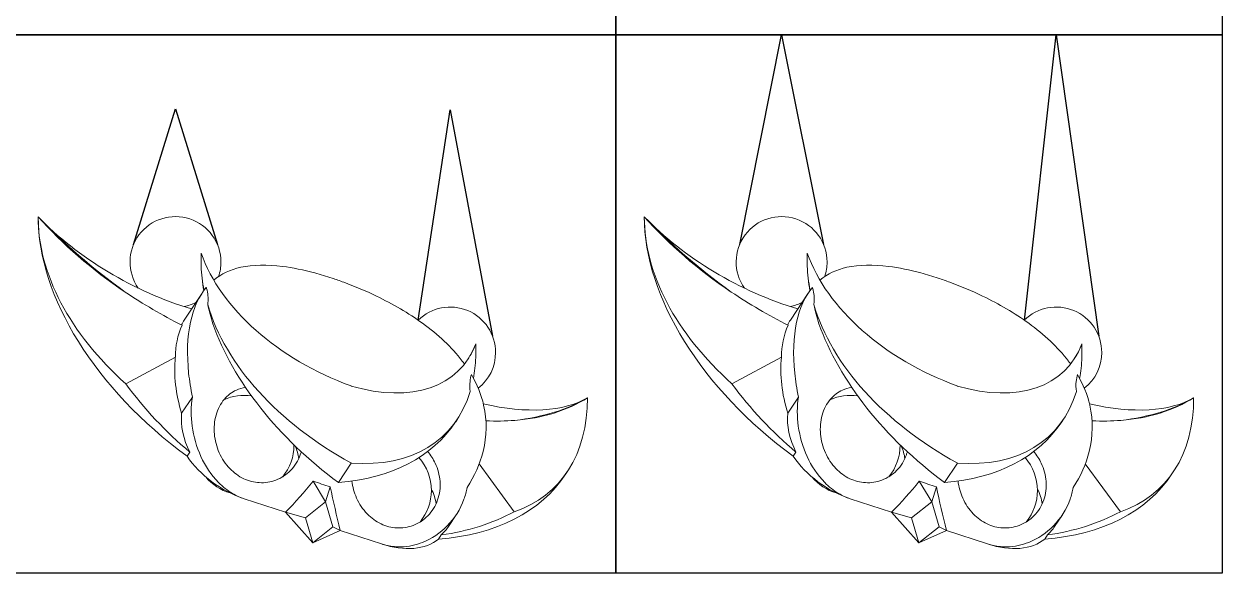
# Model space of a CAD drawing. Header units: inches. Extents: x -100 to 120, y -116 to 15.
# Drawn here: x 2.78 to 42.31, y -116.07 to -97.94 of the extents above; entities that cross this region are included whole.
import ezdxf

# ---------------------------------------------------------------- set-up
doc = ezdxf.new("R2010")
doc.units = ezdxf.units.IN
doc.header["$MEASUREMENT"] = 0

msp = doc.modelspace()

# ---------------------------------------------------------------- linework, layer by layer
for p, q in [((26.393, -105.223), (27.777, -98.293)), ((27.777, -98.293), (29.162, -105.223)), ((35.786, -107.721), (36.84, -98.293)), ((36.84, -98.293), (38.239, -108.245)), ((6.393, -105.223), (7.777, -100.746)), ((7.777, -100.746), (9.162, -105.223)), ((15.786, -107.721), (16.84, -100.772)), ((16.84, -100.772), (18.239, -108.245))]:
    msp.add_line(p, q)
at = {"color": 0, "linetype": 'Continuous', "lineweight": 0, "extrusion": (1.34985e-15, 0.707107, 0.707107)}
for p, q in [((8.622, -105.941), (8.623, -105.507)), ((28.622, -105.941), (28.623, -105.507)), ((8.652, -106.83), (8.067, -107.717)), ((28.652, -106.83), (28.067, -107.717)), ((17.686, -108.504), (17.685, -108.955)), ((37.686, -108.504), (37.685, -108.955)), ((6.138, -109.819), (7.772, -108.94)), ((26.138, -109.819), (27.772, -108.94)), ((7.98, -110.795), (8.334, -110.259)), ((27.98, -110.795), (28.334, -110.259)), ((17.083, -110.984), (17.022, -111.077)), ((37.083, -110.984), (37.022, -111.077)), ((8.16, -112.212), (8.25, -112.076)), ((28.16, -112.212), (28.25, -112.076)), ((13.154, -113.083), (13.576, -112.443)), ((17.798, -112.462), (18.955, -114.046)), ((33.154, -113.083), (33.576, -112.443)), ((37.798, -112.462), (38.955, -114.046)), ((12.732, -113.723), (12.318, -113.038)), ((20.721, -112.701), (20.657, -112.799)), ((32.732, -113.723), (32.318, -113.038)), ((40.721, -112.701), (40.657, -112.799)), ((12.882, -113.224), (12.732, -113.723)), ((32.882, -113.224), (32.732, -113.723)), ((11.403, -114.065), (10.043, -113.617)), ((12.067, -114.248), (12.732, -113.723)), ((12.732, -113.723), (12.973, -114.547)), ((31.403, -114.065), (30.043, -113.617)), ((32.067, -114.248), (32.732, -113.723)), ((32.732, -113.723), (32.973, -114.547)), ((12.067, -114.248), (11.403, -114.065)), ((11.403, -114.065), (12.309, -115.071)), ((17.041, -114.145), (16.786, -114.532)), ((32.067, -114.248), (31.403, -114.065)), ((31.403, -114.065), (32.309, -115.071)), ((37.041, -114.145), (36.786, -114.532)), ((12.309, -115.071), (12.067, -114.248)), ((12.973, -114.547), (12.309, -115.071)), ((13.215, -114.663), (12.973, -114.547)), ((32.309, -115.071), (32.067, -114.248)), ((32.973, -114.547), (32.309, -115.071)), ((33.215, -114.663), (32.973, -114.547)), ((12.309, -115.071), (13.215, -114.663)), ((14.575, -115.111), (13.215, -114.663)), ((16.547, -114.811), (16.457, -114.948)), ((32.309, -115.071), (33.215, -114.663)), ((34.575, -115.111), (33.215, -114.663)), ((36.547, -114.811), (36.457, -114.948))]:
    msp.add_line(p, q, dxfattribs=at)
for points in [[(2.309, -80.515), (22.309, -80.515), (22.309, -98.293), (2.309, -98.293)], [(22.309, -80.515), (42.309, -80.515), (42.309, -98.293), (22.309, -98.293)], [(2.309, -98.293), (22.309, -98.293), (22.309, -116.071), (2.309, -116.071)], [(22.309, -98.293), (42.309, -98.293), (42.309, -116.071), (22.309, -116.071)]]:
    msp.add_lwpolyline(points, close=True)
at = {"color": 0, "linetype": 'Continuous', "lineweight": 0}
for centre, radius, start, end in [((7.777, -105.799), 1.5, 0, 215.1191), ((27.777, -105.799), 1.5, 0, 215.1191), ((7.777, -105.799), 1.5, 341.3957, 0), ((27.777, -105.799), 1.5, 341.3957, 0), ((7.777, -105.799), 1.5, 281.0531, 296.4823), ((16.84, -108.787), 1.5, 0, 134.6886), ((27.777, -105.799), 1.5, 281.0531, 296.4823), ((36.84, -108.787), 1.5, 0, 134.6886), ((16.84, -108.787), 1.5, 308.0548, 0), ((36.84, -108.787), 1.5, 308.0548, 0), ((10.043, -111.849), 1.644, 81.4291, 114.0057), ((30.043, -111.849), 1.644, 81.4291, 114.0057), ((10.043, -111.849), 1.644, 320.6893, 0), ((10.043, -111.849), 1.644, 0, 0.4575), ((30.043, -111.849), 1.644, 320.6893, 0), ((30.043, -111.849), 1.644, 0, 0.4575), ((14.575, -113.344), 1.644, 0, 41.3624), ((34.575, -113.344), 1.644, 0, 41.3624), ((10.043, -111.849), 1.644, 219.6095, 253.5841), ((30.043, -111.849), 1.644, 219.6095, 253.5841), ((14.575, -113.344), 1.644, 320.6893, 0), ((34.575, -113.344), 1.644, 320.6893, 0)]:
    msp.add_arc(centre, radius, start, end, dxfattribs=at)
for centre, major_axis, ratio, start_param, end_param in [((12.309, -107.293), (-8.348, 5.505), 0.640856, 0.399852, 1.4952), ((13.121, -106.062), (-9.619, 3.311), 0.674725, 0.228222, 1.013621), ((7.46, -103.628), (5.487, -3.024), 0.497073, 4.145446, 5.129797), ((11.675, -102.951), (-10.974, 6.047), 0.497073, 1.003854, 1.327743), ((13.121, -100.759), (-12.024, 4.139), 0.674725, 0.871724, 1.195613), ((32.309, -107.293), (-8.348, 5.505), 0.640856, 0.399852, 1.4952), ((33.121, -106.062), (-9.619, 3.311), 0.674725, 0.228222, 1.013621), ((27.46, -103.628), (5.487, -3.024), 0.497073, 4.145446, 5.129797), ((31.675, -102.951), (-10.974, 6.047), 0.497073, 1.003854, 1.327743), ((33.121, -100.759), (-12.024, 4.139), 0.674725, 0.871724, 1.195613), ((15.394, -105.376), (-6.841, 2.273), 0.674824, 0.48292, 1.528392), ((35.394, -105.376), (-6.841, 2.273), 0.674824, 0.48292, 1.528392), ((17.096, -108.526), (7.809, -5.15), 0.640856, 3.573033, 3.690515), ((17.886, -107.328), (-9.044, 3.006), 0.674824, 0.252306, 0.369949), ((37.096, -108.526), (7.809, -5.15), 0.640856, 3.573033, 3.690515), ((37.886, -107.328), (-9.044, 3.006), 0.674824, 0.252306, 0.369949), ((13.121, -100.759), (-12.024, 4.139), 0.674725, 1.195613, 1.370729), ((33.121, -100.759), (-12.024, 4.139), 0.674725, 1.195613, 1.370729), ((17.886, -107.328), (-9.044, 3.006), 0.674824, 0.439846, 1.306666), ((37.886, -107.328), (-9.044, 3.006), 0.674824, 0.439846, 1.306666), ((13.121, -109.892), (5.21, -1.794), 0.674725, 3.080433, 3.369815), ((12.767, -110.429), (4.755, -2.62), 0.497073, 3.102094, 3.170329), ((17.096, -108.526), (7.809, -5.15), 0.640856, 3.846094, 4.628698), ((33.121, -109.892), (5.21, -1.794), 0.674725, 3.080433, 3.369815), ((32.767, -110.429), (4.755, -2.62), 0.497073, 3.102094, 3.170329), ((37.096, -108.526), (7.809, -5.15), 0.640856, 3.846094, 4.628698), ((12.064, -104.269), (5.06, -5.112), 0.564448, 5.493218, 6.536163), ((11.486, -105.146), (5.917, -3.902), 0.640856, 0.0055, 0.134666), ((32.064, -104.269), (5.06, -5.112), 0.564448, 5.493218, 6.536163), ((31.486, -105.146), (5.917, -3.902), 0.640856, 0.0055, 0.134666), ((12.681, -110.559), (4.071, -3.607), 0.770394, 3.651141, 4.045932), ((10.004, -104.73), (6.677, -6.746), 0.564448, 0.372723, 0.482772), ((32.681, -110.559), (4.071, -3.607), 0.770394, 3.651141, 4.045932), ((30.004, -104.73), (6.677, -6.746), 0.564448, 0.372723, 0.482772), ((13.121, -106.062), (-7.516, 6.659), 0.770394, 1.294947, 1.604897), ((15.084, -105.846), (-5.051, 5.104), 0.564448, 1.825838, 1.826757), ((33.121, -106.062), (-7.516, 6.659), 0.770394, 1.294947, 1.604897), ((35.084, -105.846), (-5.051, 5.104), 0.564448, 1.825838, 1.826757), ((10.004, -104.73), (6.677, -6.746), 0.564448, 5.714052, 6.58047), ((16.523, -106.616), (5.487, -3.024), 0.497073, 5.230395, 6.000037), ((13.121, -106.062), (-7.182, 7.154), 0.567767, 2.870886, 3.656284), ((11.675, -102.951), (-10.974, 6.047), 0.497073, 2.534554, 2.858444), ((13.121, -100.759), (-8.978, 8.942), 0.567767, 2.688893, 3.012783), ((30.004, -104.73), (6.677, -6.746), 0.564448, 5.714052, 6.58047), ((36.523, -106.616), (5.487, -3.024), 0.497073, 5.230395, 6.000037), ((33.121, -106.062), (-7.182, 7.154), 0.567767, 2.870886, 3.656284), ((31.675, -102.951), (-10.974, 6.047), 0.497073, 2.534554, 2.858444), ((33.121, -100.759), (-8.978, 8.942), 0.567767, 2.688893, 3.012783), ((10.043, -111.849), (-1.67, 1.101), 0.640856, 5.447395, 5.47382), ((30.043, -111.849), (-1.67, 1.101), 0.640856, 5.447395, 5.47382), ((10.246, -111.542), (-1.879, 1.665), 0.770394, 0.509549, 1.099536), ((9.213, -105.928), (7.808, -5.149), 0.640856, 5.59574, 6.283185), ((13.121, -100.759), (-8.978, 8.942), 0.567767, 2.580446, 2.688893), ((30.246, -111.542), (-1.879, 1.665), 0.770394, 0.509549, 1.099536), ((29.213, -105.928), (7.808, -5.149), 0.640856, 5.59574, 6.283185), ((33.121, -100.759), (-8.978, 8.942), 0.567767, 2.580446, 2.688893), ((10.043, -111.849), (-1.67, 1.101), 0.640856, 3.651783, 3.927541), ((30.043, -111.849), (-1.67, 1.101), 0.640856, 3.651783, 3.927541), ((10.043, -111.849), (-2.087, 1.376), 0.640856, 0.989839, 1.970648), ((30.043, -111.849), (-2.087, 1.376), 0.640856, 0.989839, 1.970648), ((17.151, -108.443), (-6.678, 6.747), 0.564448, 1.604112, 1.605417), ((37.151, -108.443), (-6.678, 6.747), 0.564448, 1.604112, 1.605417), ((12.309, -107.293), (-8.348, 5.505), 0.640856, 2.446096, 3.141593), ((32.309, -107.293), (-8.348, 5.505), 0.640856, 2.446096, 3.141593), ((14.575, -113.344), (-1.67, 1.101), 0.640856, 3.651783, 3.977383), ((34.575, -113.344), (-1.67, 1.101), 0.640856, 3.651783, 3.977383), ((13.121, -106.062), (-7.516, 6.659), 0.770394, 2.555793, 2.865743), ((33.121, -106.062), (-7.516, 6.659), 0.770394, 2.555793, 2.865743), ((14.778, -113.036), (-1.879, 1.665), 0.770394, 3.061154, 3.25129), ((34.778, -113.036), (-1.879, 1.665), 0.770394, 3.061154, 3.25129), ((14.575, -113.344), (2.087, -1.376), 0.640856, 5.112241, 6.093049), ((34.575, -113.344), (2.087, -1.376), 0.640856, 5.112241, 6.093049)]:
    msp.add_ellipse(centre, major_axis=major_axis, ratio=ratio, start_param=start_param, end_param=end_param, dxfattribs=at)
for points, knots in [([(9.04, -106.395), (9.289, -106.19), (9.587, -106.052), (10.335, -105.886), (10.797, -105.881), (11.647, -105.989), (12.004, -106.062), (12.562, -106.212), (12.752, -106.269), (12.943, -106.332)], [8.919376, 8.919376, 8.919376, 8.919376, 10.541402, 10.541402, 12.437753, 12.437753, 13.692559, 13.692559, 14.324597, 14.324597, 14.324597, 14.324597]), ([(29.04, -106.395), (29.289, -106.19), (29.587, -106.052), (30.335, -105.886), (30.797, -105.881), (31.647, -105.989), (32.004, -106.062), (32.562, -106.212), (32.752, -106.269), (32.943, -106.332)], [8.919376, 8.919376, 8.919376, 8.919376, 10.541402, 10.541402, 12.437753, 12.437753, 13.692559, 13.692559, 14.324597, 14.324597, 14.324597, 14.324597]), ([(12.943, -106.332), (13.071, -106.374), (13.199, -106.419), (13.691, -106.6), (14.054, -106.754), (14.947, -107.186), (15.463, -107.485), (16.442, -108.195), (16.89, -108.61), (17.265, -109.102), (17.289, -109.136), (17.314, -109.169)], [14.324597, 14.324597, 14.324597, 14.324597, 14.74665, 14.74665, 15.93184, 15.93184, 17.714757, 17.714757, 19.670927, 19.670927, 19.813146, 19.813146, 19.813146, 19.813146]), ([(32.943, -106.332), (33.071, -106.374), (33.199, -106.419), (33.691, -106.6), (34.054, -106.754), (34.947, -107.186), (35.463, -107.485), (36.442, -108.195), (36.89, -108.61), (37.265, -109.102), (37.289, -109.136), (37.314, -109.169)], [14.324597, 14.324597, 14.324597, 14.324597, 14.74665, 14.74665, 15.93184, 15.93184, 17.714757, 17.714757, 19.670927, 19.670927, 19.813146, 19.813146, 19.813146, 19.813146]), ([(8.334, -110.259), (8.279, -109.991), (8.238, -109.727), (8.148, -108.853), (8.165, -108.283), (8.37, -107.321), (8.544, -106.936), (8.794, -106.639)], [3.565412, 3.565412, 3.565412, 3.565412, 4.42037, 4.42037, 6.444041, 6.444041, 8.346055, 8.346055, 8.346055, 8.346055]), ([(8.794, -106.639), (8.798, -106.65), (8.801, -106.662), (8.85, -106.833), (8.865, -106.99), (8.846, -107.164), (8.843, -107.186), (8.839, -107.207)], [-1.727029, -1.727029, -1.727029, -1.727029, -1.6792943, -1.6792943, -1.0179735, -1.0179735, -0.9239678, -0.9239678, -0.9239678, -0.9239678]), ([(28.334, -110.259), (28.279, -109.991), (28.238, -109.727), (28.148, -108.853), (28.165, -108.283), (28.37, -107.321), (28.544, -106.936), (28.794, -106.639)], [3.565412, 3.565412, 3.565412, 3.565412, 4.42037, 4.42037, 6.444041, 6.444041, 8.346055, 8.346055, 8.346055, 8.346055]), ([(28.794, -106.639), (28.798, -106.65), (28.801, -106.662), (28.85, -106.833), (28.865, -106.99), (28.846, -107.164), (28.843, -107.186), (28.839, -107.207)], [-1.727029, -1.727029, -1.727029, -1.727029, -1.6792943, -1.6792943, -1.0179735, -1.0179735, -0.9239678, -0.9239678, -0.9239678, -0.9239678]), ([(17.541, -109.519), (17.729, -109.843), (17.866, -110.181), (18.06, -111.036), (18.052, -111.548), (17.823, -112.47), (17.642, -112.871), (17.397, -113.247)], [20.296545, 20.296545, 20.296545, 20.296545, 21.615876, 21.615876, 23.516474, 23.516474, 25.083093, 25.083093, 25.083093, 25.083093]), ([(17.503, -110.076), (17.488, -109.96), (17.485, -109.85), (17.503, -109.665), (17.518, -109.589), (17.541, -109.519)], [-1.4838967, -1.4838967, -1.4838967, -1.4838967, -1.0188714, -1.0188714, -0.6566766, -0.6566766, -0.6566766, -0.6566766]), ([(37.541, -109.519), (37.729, -109.843), (37.866, -110.181), (38.06, -111.036), (38.052, -111.548), (37.823, -112.47), (37.642, -112.871), (37.397, -113.247)], [20.296545, 20.296545, 20.296545, 20.296545, 21.615876, 21.615876, 23.516474, 23.516474, 25.083093, 25.083093, 25.083093, 25.083093]), ([(37.503, -110.076), (37.488, -109.96), (37.485, -109.85), (37.503, -109.665), (37.518, -109.589), (37.541, -109.519)], [-1.4838967, -1.4838967, -1.4838967, -1.4838967, -1.0188714, -1.0188714, -0.6566766, -0.6566766, -0.6566766, -0.6566766]), ([(10.043, -113.617), (9.911, -113.574), (9.783, -113.516), (9.493, -113.345), (9.338, -113.222), (8.956, -112.836), (8.762, -112.539), (8.472, -111.903), (8.375, -111.563), (8.281, -110.893), (8.282, -110.565), (8.334, -110.259)], [16.342792, 16.342792, 16.342792, 16.342792, 16.780237, 16.780237, 17.384955, 17.384955, 18.43199, 18.43199, 19.47946, 19.47946, 20.510452, 20.510452, 20.510452, 20.510452]), ([(10.089, -109.94), (9.983, -109.956), (9.881, -109.987), (9.633, -110.099), (9.499, -110.201), (9.264, -110.476), (9.171, -110.655), (9.087, -110.954), (9.069, -111.058), (9.051, -111.271), (9.051, -111.379), (9.08, -111.695), (9.133, -111.903), (9.306, -112.294), (9.424, -112.473), (9.705, -112.762), (9.86, -112.875), (10.194, -113.032), (10.368, -113.076), (10.73, -113.097), (10.914, -113.068), (11.27, -112.935), (11.435, -112.825), (11.716, -112.539), (11.826, -112.36), (11.906, -112.131), (11.916, -112.097), (11.926, -112.064)], [-8.690262, -8.690262, -8.690262, -8.690262, -8.315113, -8.315113, -7.711953, -7.711953, -7.021986, -7.021986, -6.67905, -6.67905, -6.340288, -6.340288, -5.695023, -5.695023, -5.057774, -5.057774, -4.47528, -4.47528, -3.910081, -3.910081, -3.309476, -3.309476, -2.659144, -2.659144, -1.973982, -1.973982, -1.858793, -1.858793, -1.858793, -1.858793]), ([(30.043, -113.617), (29.911, -113.574), (29.783, -113.516), (29.493, -113.345), (29.338, -113.222), (28.956, -112.836), (28.762, -112.539), (28.472, -111.903), (28.375, -111.563), (28.281, -110.893), (28.282, -110.565), (28.334, -110.259)], [16.342792, 16.342792, 16.342792, 16.342792, 16.780237, 16.780237, 17.384955, 17.384955, 18.43199, 18.43199, 19.47946, 19.47946, 20.510452, 20.510452, 20.510452, 20.510452]), ([(30.089, -109.94), (29.983, -109.956), (29.881, -109.987), (29.633, -110.099), (29.499, -110.201), (29.264, -110.476), (29.171, -110.655), (29.087, -110.954), (29.069, -111.058), (29.051, -111.271), (29.051, -111.379), (29.08, -111.695), (29.133, -111.903), (29.306, -112.294), (29.424, -112.473), (29.705, -112.762), (29.86, -112.875), (30.194, -113.032), (30.368, -113.076), (30.73, -113.097), (30.914, -113.068), (31.27, -112.935), (31.435, -112.825), (31.716, -112.539), (31.826, -112.36), (31.906, -112.131), (31.916, -112.097), (31.926, -112.064)], [-8.690262, -8.690262, -8.690262, -8.690262, -8.315113, -8.315113, -7.711953, -7.711953, -7.021986, -7.021986, -6.67905, -6.67905, -6.340288, -6.340288, -5.695023, -5.695023, -5.057774, -5.057774, -4.47528, -4.47528, -3.910081, -3.910081, -3.309476, -3.309476, -2.659144, -2.659144, -1.973982, -1.973982, -1.858793, -1.858793, -1.858793, -1.858793]), ([(13.598, -113.034), (13.62, -113.224), (13.672, -113.414), (13.838, -113.788), (13.956, -113.967), (14.236, -114.257), (14.391, -114.369), (14.725, -114.526), (14.899, -114.57), (15.262, -114.591), (15.445, -114.562), (15.801, -114.429), (15.967, -114.32), (16.248, -114.033), (16.357, -113.855), (16.494, -113.464), (16.521, -113.254), (16.49, -112.839), (16.436, -112.637), (16.279, -112.307), (16.196, -112.177), (16.096, -112.058)], [-6.28662, -6.28662, -6.28662, -6.28662, -5.695023, -5.695023, -5.057774, -5.057774, -4.47528, -4.47528, -3.910081, -3.910081, -3.309476, -3.309476, -2.659144, -2.659144, -1.973982, -1.973982, -1.29621, -1.29621, -0.646635, -0.646635, -0.177951, -0.177951, -0.177951, -0.177951]), ([(33.598, -113.034), (33.62, -113.224), (33.672, -113.414), (33.838, -113.788), (33.956, -113.967), (34.236, -114.257), (34.391, -114.369), (34.725, -114.526), (34.899, -114.57), (35.262, -114.591), (35.445, -114.562), (35.801, -114.429), (35.967, -114.32), (36.248, -114.033), (36.357, -113.855), (36.494, -113.464), (36.521, -113.254), (36.49, -112.839), (36.436, -112.637), (36.279, -112.307), (36.196, -112.177), (36.096, -112.058)], [-6.28662, -6.28662, -6.28662, -6.28662, -5.695023, -5.695023, -5.057774, -5.057774, -4.47528, -4.47528, -3.910081, -3.910081, -3.309476, -3.309476, -2.659144, -2.659144, -1.973982, -1.973982, -1.29621, -1.29621, -0.646635, -0.646635, -0.177951, -0.177951, -0.177951, -0.177951]), ([(17.397, -113.247), (17.375, -113.379), (17.341, -113.509), (17.179, -113.962), (16.99, -114.262), (16.516, -114.745), (16.238, -114.936), (15.707, -115.146), (15.47, -115.199), (15.075, -115.211), (14.921, -115.197), (14.703, -115.15), (14.638, -115.132), (14.575, -115.111)], [12.175897, 12.175897, 12.175897, 12.175897, 12.621964, 12.621964, 13.778568, 13.778568, 14.860529, 14.860529, 15.638488, 15.638488, 16.131596, 16.131596, 16.342792, 16.342792, 16.342792, 16.342792]), ([(37.397, -113.247), (37.375, -113.379), (37.341, -113.509), (37.179, -113.962), (36.99, -114.262), (36.516, -114.745), (36.238, -114.936), (35.707, -115.146), (35.47, -115.199), (35.075, -115.211), (34.921, -115.197), (34.703, -115.15), (34.638, -115.132), (34.575, -115.111)], [12.175897, 12.175897, 12.175897, 12.175897, 12.621964, 12.621964, 13.778568, 13.778568, 14.860529, 14.860529, 15.638488, 15.638488, 16.131596, 16.131596, 16.342792, 16.342792, 16.342792, 16.342792])]:
    msp.add_open_spline(points, degree=3, knots=knots, dxfattribs=at)
for points in [[(8.839, -107.207), (8.889, -107.412), (8.945, -107.624), (9.008, -107.843)], [(28.839, -107.207), (28.889, -107.412), (28.945, -107.624), (29.008, -107.843)], [(11.403, -114.065), (11.73, -113.732), (12.036, -113.389), (12.318, -113.038)], [(12.318, -113.038), (12.506, -113.1), (12.694, -113.162), (12.882, -113.224)], [(31.403, -114.065), (31.73, -113.732), (32.036, -113.389), (32.318, -113.038)], [(32.318, -113.038), (32.506, -113.1), (32.694, -113.162), (32.882, -113.224)], [(12.882, -113.224), (12.984, -113.701), (13.096, -114.183), (13.215, -114.663)], [(32.882, -113.224), (32.984, -113.701), (33.096, -114.183), (33.215, -114.663)]]:
    msp.add_open_spline(points, degree=3, dxfattribs=at)

doc.saveas('drawing.dxf')
